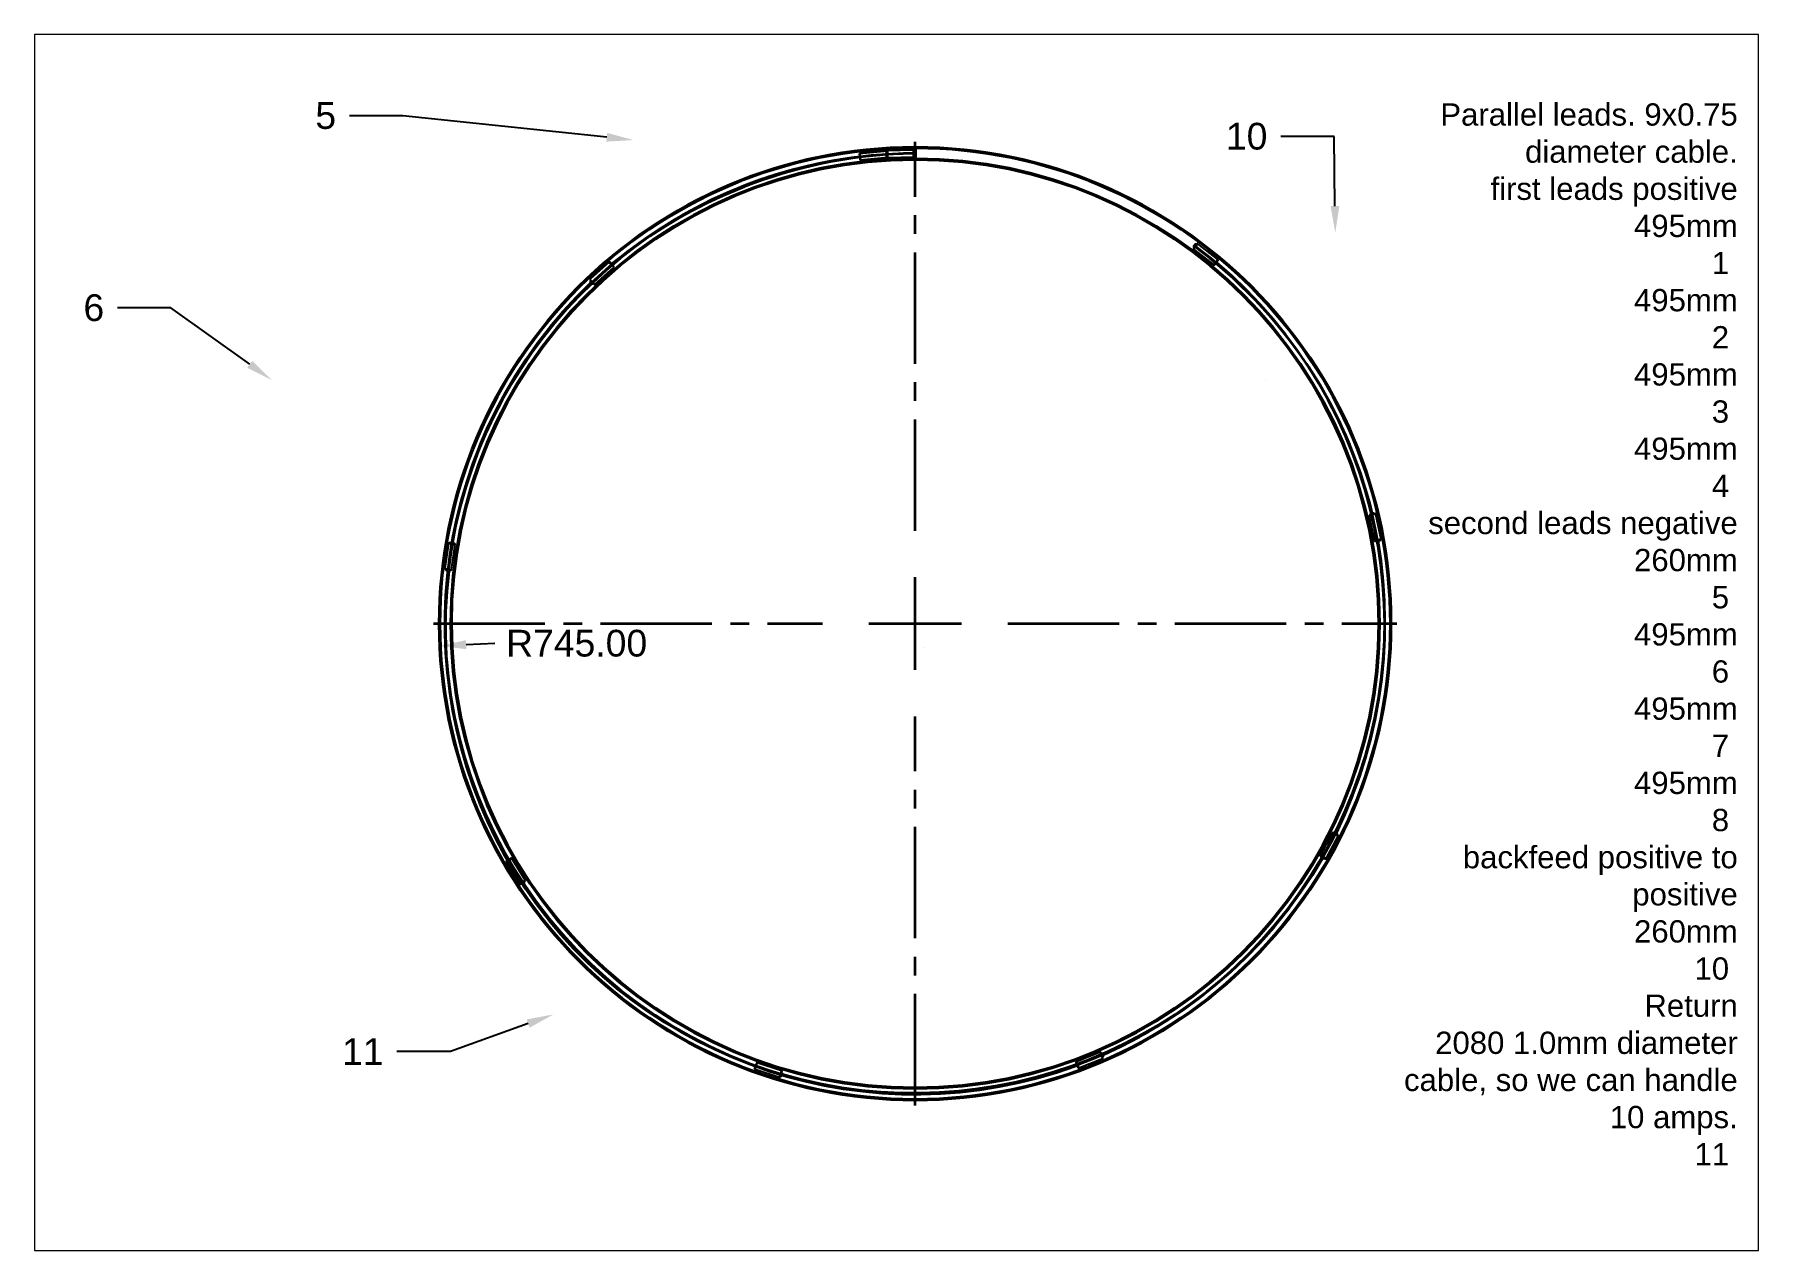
# Paper-space layout 'Layout1' of a CAD drawing. Header units: inches. Extents: x -0.3 to 11.3, y -0.8 to 7.4.
# The model-space entities are those that its viewports show. They can reach past a viewport. Long polylines and large blocks are cut down to what shows.
import ezdxf
from ezdxf import colors
from ezdxf.entities.mleader import LeaderData, LeaderLine
from ezdxf.math import Vec2, Vec3

# ---------------------------------------------------------------- set-up
doc = ezdxf.new("R2010")
doc.units = ezdxf.units.IN
doc.header["$MEASUREMENT"] = 0
doc.linetypes.add('CENTER2', pattern=[1.125, 0.75, -0.125, 0.125, -0.125])
doc.layers.get('0').update_dxf_attribs({"lineweight": 35})
doc.layers.get('Defpoints').update_dxf_attribs({"lineweight": 35})
for name, color, linetype, lineweight in [('lead back', 191, 'Continuous', 35), ('MEASUREMENTS', 7, 'Continuous', 35), ('negative', 140, 'Continuous', 35), ('positive', 10, 'Continuous', 35)]:
    doc.layers.add(name, color=color, linetype=linetype, lineweight=lineweight)
doc.styles.get("Standard").update_dxf_attribs({"font": 'arial.ttf'})
doc.dimstyles.get("Standard").update_dxf_attribs({"dimtxt": 0.18, "dimasz": 0.18, "dimexe": 0.18, "dimexo": 0.0625, "dimgap": 0.09, "dimtad": 0, "dimtih": 1, "dimtoh": 1, "dimlfac": -1, "dimzin": 0, "dimdsep": 46, "dimtxsty": 'Standard', "dimcen": 0.09, "dimadec": 0, "dimazin": 0, "dimtfac": 1, "dimtofl": 0, "dimtmove": 0, "dimatfit": 3, "dimfxl": 1, "dimtolj": 1, "dimtzin": 0, "dimarcsym": 0})

# ---------------------------------------------------------------- blocks, each defined once
blk = doc.blocks.new('*U9')
at = {"layer": 'MEASUREMENTS', "color": 0, "linetype": 'CENTER2', "transparency": 16777216}
for p, q in [((0, 0.625), (0, 3.244)), ((-3.244, 0), (-0.625, 0)), ((0.625, 0), (3.244, 0)), ((0, -3.244), (0, -0.625))]:
    blk.add_line(p, q, dxfattribs=at)
at = {"layer": 'MEASUREMENTS', "color": 0, "linetype": 'Continuous', "transparency": 16777216}
for p, q in [((0, -0.312), (0, 0.312)), ((-0.312, 0), (0.312, 0))]:
    blk.add_line(p, q, dxfattribs=at)
blk = doc.blocks.new('*D10')
at = {"layer": 'Defpoints', "color": 0, "transparency": 16777216}
for p in [(5.659, 3.463), (2.455, 3.313)]:
    blk.add_point(p, dxfattribs=at)
at = {"layer": 'MEASUREMENTS', "color": 0, "lineweight": -2, "transparency": 16777216}
blk.add_line((2.829, 3.33), (2.635, 3.321), dxfattribs=at)
at = {"layer": 'MEASUREMENTS', "color": 0, "transparency": 16777216}
blk.add_solid([(2.633, 3.351), (2.636, 3.291), (2.455, 3.313)], dxfattribs=at)
at = {"layer": 'MEASUREMENTS', "color": 0, "transparency": 16777216, "insert": (3.379, 3.33), "char_height": 0.18, "attachment_point": 5}
blk.add_mtext('\\A1;R745.00', dxfattribs=at)
blk = doc.blocks.new('*U1')
at = {"color": 7, "linetype": 'Continuous', "lineweight": 25}
for p, q in [((-20.3, 1.8), (-21.1, 1.8)), ((20.7, 5.9), (-19.2, 4.6)), ((-21, -3.2), (-20.1, -3.2)), ((-18.9, -5.9), (21.1, -4.6))]:
    blk.add_line(p, q, dxfattribs=at)
for p, q in [((-20.2, 3.7), (-20.2, 3.5)), ((-19.9, -4.9), (-19.9, -5.2))]:
    blk.add_line(p, q)
for centre, radius, start, end in [((1.1, 0), 22.3, 175.3829, 188.2317), ((28.8, 0.9), 49.1, 176.9851, 186.8101), ((30.9, 0.9), 50.2, 175.8074, 187.8072), ((71.2, 2.2), 50.6, 175.8551, 187.7587), ((69.5, 2.2), 47.8, 176.742, 186.8716), ((-0.3, 1), 22.4, 358.3087, 9.9126)]:
    blk.add_arc(centre, radius, start, end, dxfattribs=at)
for points, knots in [([(-21.1, 1.8), (-21.2, 1.8), (-21.3, 1.8), (-21.6, 1.7), (-21.8, 1.5), (-22, 1.3), (-22, 1.1), (-22.1, 1), (-22.1, 0.9), (-22.1, 0.8), (-22.1, 0.6), (-22.1, 0.2), (-22.1, -0.2), (-22.1, -0.3)], [0, 0, 0, 0, 0.048576, 0.155289, 0.24149, 0.314733, 0.37683, 0.426719, 0.467885, 0.520798, 0.652945, 0.851781, 1, 1, 1, 1]), ([(-19.2, 4.6), (-19.3, 4.6), (-19.6, 4.6), (-19.8, 4.4), (-20, 4.2), (-20.1, 4), (-20.2, 3.9), (-20.2, 3.8), (-20.2, 3.7), (-20.2, 3.7)], [0, 0, 0, 0, 0.208451, 0.391757, 0.546972, 0.683007, 0.803892, 0.936823, 1, 1, 1, 1]), ([(22.1, 0.4), (22.1, 0.6), (22.1, 1.1), (22, 2.1), (22, 3.2), (21.9, 4.1), (21.8, 4.6), (21.8, 4.9), (21.7, 5.2), (21.6, 5.4), (21.4, 5.6), (21.1, 5.8), (20.9, 5.9), (20.7, 5.9), (20.7, 5.9)], [0, 0, 0, 0, 0.075787, 0.221119, 0.366947, 0.513389, 0.661712, 0.77734, 0.835626, 0.866824, 0.904252, 0.94698, 0.993133, 1, 1, 1, 1]), ([(21.1, -4.6), (21.1, -4.6), (21.2, -4.6), (21.5, -4.6), (21.7, -4.4), (21.9, -4.2), (22, -4), (22, -3.9), (22.1, -3.7), (22.1, -3.5), (22.1, -3.2), (22.1, -2.5), (22.1, -1.5), (22.1, -0.5), (22.1, 0.1), (22.1, 0.4)], [0, 0, 0, 0, 0.0074, 0.058092, 0.098414, 0.132973, 0.163264, 0.190628, 0.22281, 0.282303, 0.424832, 0.577958, 0.739208, 0.897528, 1, 1, 1, 1]), ([(-22.1, -0.3), (-22.1, -0.3), (-22.1, -0.6), (-22.1, -1), (-22.1, -1.6), (-22, -2.1), (-22, -2.3), (-22, -2.5), (-21.9, -2.7), (-21.7, -2.9), (-21.5, -3.1), (-21.2, -3.2), (-21, -3.2), (-21, -3.2)], [0, 0, 0, 0, 0.025246, 0.173135, 0.319766, 0.469168, 0.639743, 0.678988, 0.729463, 0.792471, 0.870895, 0.957823, 1, 1, 1, 1]), ([(-19.9, -5.2), (-19.9, -5.2), (-19.8, -5.3), (-19.7, -5.5), (-19.5, -5.7), (-19.2, -5.9), (-19, -5.9), (-18.9, -5.9)], [0, 0, 0, 0, 0.155613, 0.326546, 0.538847, 0.777326, 1, 1, 1, 1])]:
    blk.add_open_spline(points, degree=3, knots=knots, dxfattribs=at)
blk = doc.blocks.new('*U2')
at = {"color": 0, "linetype": 'ByBlock', "lineweight": -2, "transparency": 16777216}
blk.add_blockref('*U1', (-23.9, 734.8), dxfattribs=at)
for p, rotation in [((454, 578.2), 320), ((-490.6, 547.5), 39.99999999999999), ((719.5, 151.1), 280), ((-727.8, 104.1), 79.99999999999999), ((648.3, -346.7), 240), ((-624.4, -388), 120), ((273.7, -682.3), 200), ((-228.9, -698.6), 160)]:
    blk.add_blockref('*U1', p, dxfattribs=dict(at, rotation=rotation))

msp = doc.modelspace()

# ---------------------------------------------------------------- linework, layer by layer
for p, q in [((-43.1, 739.4), (-86.9, 735)), ((-86.9, 735), (-85.9, 725)), ((-85.9, 725), (-42.7, 728.9)), ((-0.5, 725.5), (-0.5, 745)), ((-0.5, 745), (-0.5, 745)), ((0.5, 745), (0.5, 725.5)), ((547.7, 381.3), (547.7, 381.3))]:
    msp.add_line(p, q)
for radius, start, end in [(745, 90.0384, 89.9615), (743.5, 90.0385, 89.9615), (727, 90.0394, 89.9606), (725.5, 90.0395, 89.9605)]:
    msp.add_arc((0, 0), radius, start, end)
at = {"layer": 'lead back'}
msp.add_arc((0, 0), 735.1, 90.1387, 53.5833, dxfattribs=at)
at = {"layer": 'negative'}
for centre, radius, start, end in [((3, -3.2), 738.6, 96.948, 169.934), ((-1.8, -4.3), 738.6, 13.8708, 53.6697), ((-6.1, -1.4), 740.7, 333.884, 49.8463), ((-10.5, -7.4), 724.6, 172.907, 250.7186), ((-1.6, 6.3), 740.3, 253.8562, 329.7804)]:
    msp.add_arc(centre, radius, start, end, dxfattribs=at)
at = {"layer": 'positive'}
for p, q in [((-0.1, 0), (0.1, 0)), ((0, -0.1), (0, 0.1)), ((13.4, -36.9), (13.6, -36.9)), ((13.5, -37), (13.5, -36.8))]:
    msp.add_line(p, q, dxfattribs=at)
for centre, radius, start, end in [((13.5, -36.9), 772.8, 91.1345, 129.1415), ((0, 0), 735.1, 96.7461, 130.1394), ((0, 0), 735.9, 133.5813, 210.0912), ((-8, 4.2), 742.9, 294.017, 9.7156), ((0, 0), 735.9, 213.5813, 290.0912)]:
    msp.add_arc(centre, radius, start, end, dxfattribs=at)

# ---------------------------------------------------------------- block references
msp.add_blockref('*U2', (0, 0))

psp = doc.layouts.get("Layout1")

# ---------------------------------------------------------------- block references
at = {"layer": 'MEASUREMENTS', "linetype": 'CENTER2'}
psp.add_blockref('*U9', (5.65917, 3.4629), dxfattribs=at)

# ---------------------------------------------------------------- texts
at = {"layer": 'MEASUREMENTS', "insert": (8.904731, 6.966474), "char_height": 0.15, "attachment_point": 1}
psp.add_mtext_dynamic_manual_height_columns('\\pxqr;Parallel leads. 9x0.75 diameter cable.\\Pfirst leads positive\\P495mm\\P1^I^I\\P495mm\\P2^I^I\\P495mm\\P3^I^I\\P495mm\\P4^I^I\\Psecond leads negative\\P260mm\\P5^I^I\\P495mm\\P6^I^I\\P495mm\\P7^I^I\\P495mm\\P8^I^I\\Pbackfeed positive to positive\\P260mm\\P10^I^I\\PReturn \\P2080 1.0mm diameter cable, so we can handle 10 amps.\\P11^I^I', width=2.29577899, gutter_width=17.5, heights=[0], dxfattribs=at)

# ---------------------------------------------------------------- dimensions: what is measured, and where the dimension line sits
at = {"layer": 'MEASUREMENTS'}
dim = psp.add_radius_dim(center=(5.65917, 3.4629), mpoint=(2.454891, 3.312719), dimstyle='Standard', override={"dimlfac": -232.246661}, dxfattribs=at)
dim.commit()
dim.dimension.update_dxf_attribs({"geometry": '*D10', "text_midpoint": (2.829475, 3.330275), "dimtype": 164})

# ---------------------------------------------------------------- leaders
ml = psp.add_multileader_mtext('Standard', dxfattribs=at)
ml.set_content('5', color=256)
ml.set_leader_properties()
ml.build(insert=Vec2(0, 0))
ml.multileader.update_dxf_attribs({"dogleg_length": 0.36, "arrow_head_size": 0.18})
ctx = ml.context
ctx.base_point, ctx.char_height, ctx.arrow_head_size, ctx.landing_gap_size, ctx.plane_origin = Vec3(1.549364, 6.882928), 0.18, 0.18, 0.09, Vec3(3.761161, 6.719184)
ctx.text_align_type = 2
notes = []
notes.append((ctx, [(0, (1, 1, 0), (2.208709, 6.882928), (-1, 0), 0.36, [(0, [(3.761161, 6.719184)], 0, [])])]))
ctx.mtext.insert, ctx.mtext.alignment, ctx.mtext.flow_direction = Vec3(1.758709, 6.974463), 3, 5
ml = psp.add_multileader_mtext('Standard', dxfattribs=at)
ml.set_content('10', color=256)
ml.set_leader_properties()
ml.build(insert=Vec2(0, 0))
ml.multileader.update_dxf_attribs({"dogleg_length": 0.36, "arrow_head_size": 0.18})
ctx = ml.context
ctx.base_point, ctx.char_height, ctx.arrow_head_size, ctx.landing_gap_size, ctx.plane_origin = Vec3(7.702021, 6.743727), 0.18, 0.18, 0.09, Vec3(8.489438, 6.095091)
ctx.text_align_type = 2
notes.append((ctx, [(0, (1, 1, 0), (8.482308, 6.743727), (-1, 0), 0.36, [(0, [(8.489438, 6.095091)], 0, [])])]))
ctx.mtext.insert, ctx.mtext.alignment, ctx.mtext.flow_direction = Vec3(8.032308, 6.835262), 3, 5
ml = psp.add_multileader_mtext('Standard', dxfattribs=at)
ml.set_content('6', color=256)
ml.set_leader_properties()
ml.build(insert=Vec2(0, 0))
ml.multileader.update_dxf_attribs({"dogleg_length": 0.36, "arrow_head_size": 0.18})
ctx = ml.context
ctx.base_point, ctx.char_height, ctx.arrow_head_size, ctx.landing_gap_size, ctx.plane_origin = Vec3(-0.012328, 5.589013), 0.18, 0.18, 0.09, Vec3(1.323869, 5.104318)
ctx.text_align_type = 2
notes.append((ctx, [(0, (1, 1, 0), (0.646526, 5.589013), (-1, 0), 0.36, [(0, [(1.323869, 5.104318)], 0, [])])]))
ctx.mtext.insert, ctx.mtext.alignment, ctx.mtext.flow_direction = Vec3(0.196526, 5.680548), 3, 5
ml = psp.add_multileader_mtext('Standard', dxfattribs=at)
ml.set_content('11', color=256)
ml.set_leader_properties()
ml.build(insert=Vec2(0, 0))
ml.multileader.update_dxf_attribs({"dogleg_length": 0.36, "arrow_head_size": 0.18})
ctx = ml.context
ctx.base_point, ctx.char_height, ctx.arrow_head_size, ctx.landing_gap_size, ctx.plane_origin = Vec3(1.782677, 0.581046), 0.18, 0.18, 0.09, Vec3(3.222109, 0.831009)
ctx.text_align_type = 2
notes.append((ctx, [(0, (1, 1, 0), (2.52883, 0.581046), (-1, 0), 0.36, [(0, [(3.222109, 0.831009)], 0, [])])]))
ctx.mtext.insert, ctx.mtext.alignment, ctx.mtext.flow_direction = Vec3(2.07883, 0.671046), 3, 5
for ctx, leaders in notes:
    for number, flags, end, landing, length, lines in leaders:
        leader = LeaderData()
        leader.index, (leader.has_last_leader_line, leader.has_dogleg_vector, leader.attachment_direction) = number, flags
        leader.last_leader_point, leader.dogleg_vector, leader.dogleg_length = Vec3(end), Vec3(landing), length
        for number, points, colour, breaks in lines:
            line = LeaderLine()
            line.index, line.vertices, line.color, line.breaks = number, Vec3.list(points), colors.encode_raw_color(colour), breaks
            leader.lines.append(line)
        ctx.leaders.append(leader)

# ---------------------------------------------------------------- viewports
at = {"layer": 'positive', "view_target_point": (-29.142123, -29.518986)}
vp = psp.add_viewport(center=(5.533691, 3.335798), size=(11.613547, 8.18865497), view_center_point=(0, 0), view_height=1901.78777604, dxfattribs=at)
vp.frozen_layers = ['MEASUREMENTS']

doc.saveas('drawing.dxf')
